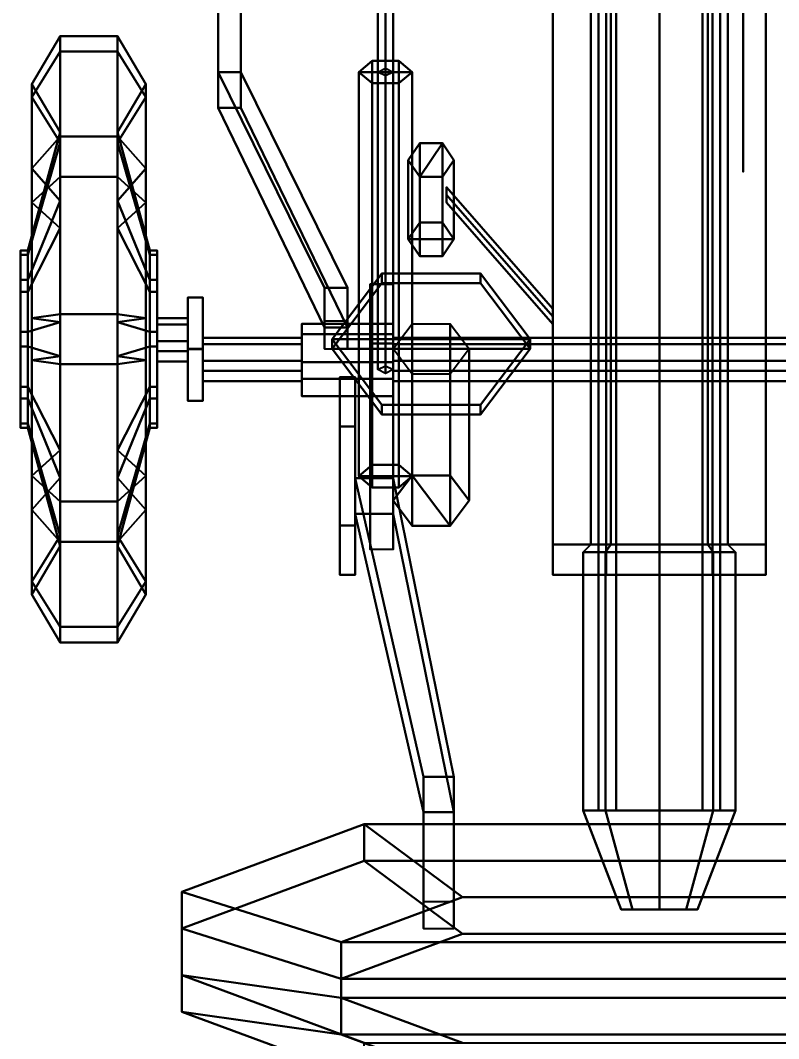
# Model space of a CAD drawing. Header units: millimetres. Extents: x -0.8 to 3, y -8.1 to 4.1.
# Drawn here: x -0.84 to 0.157, y -0.92 to 0.419 of the extents above; entities that cross this region are included whole.
import ezdxf

# ---------------------------------------------------------------- set-up
doc = ezdxf.new("R2010")
doc.units = ezdxf.units.MM
for name, color, linetype in [('barrel', 1, 'Continuous'), ('sleeve', 5, 'Continuous'), ('wheels', 2, 'Continuous')]:
    doc.layers.add(name, color=color, linetype=linetype)

msp = doc.modelspace()

# ---------------------------------------------------------------- linework, layer by layer
for points in [[(-0.36, 0.831, 0.5787), (-0.37, 0.826, 0.57), (-0.37, -0.04, 1.07), (-0.36, -0.035, 1.0787)], [(-0.35, 0.826, 0.57), (-0.36, 0.831, 0.5787), (-0.36, -0.035, 1.0787), (-0.35, -0.04, 1.07)], [(-0.37, 0.826, 0.57), (-0.36, 0.821, 0.5613), (-0.36, -0.045, 1.0613), (-0.37, -0.04, 1.07)], [(-0.36, 0.821, 0.5613), (-0.35, 0.826, 0.57), (-0.35, -0.04, 1.07), (-0.36, -0.045, 1.0613)], [(-0.36, 0.609, 0.5669), (-0.37, 0.6041, 0.5582), (-0.37, 0.3514, 0.7005), (-0.36, 0.3563, 0.7093)], [(-0.37, 0.6041, 0.5582), (-0.36, 0.5992, 0.5495), (-0.36, 0.3465, 0.6918), (-0.37, 0.3514, 0.7005)], [(-0.35, 0.6041, 0.5582), (-0.36, 0.609, 0.5669), (-0.36, 0.3563, 0.7093), (-0.35, 0.3514, 0.7005)], [(-0.36, 0.5992, 0.5495), (-0.35, 0.6041, 0.5582), (-0.35, 0.3514, 0.7005), (-0.36, 0.3465, 0.6918)], [(-0.58, 0.3514, 0.6497), (-0.58, 0.3044, 0.7265), (-0.58, 0.5543, 0.7971), (-0.58, 0.5808, 0.6961)], [(-0.55, 0.5808, 0.6961), (-0.55, 0.3514, 0.6497), (-0.58, 0.3514, 0.6497), (-0.58, 0.5808, 0.6961)], [(-0.55, 0.5543, 0.7971), (-0.55, 0.3044, 0.7265), (-0.55, 0.3514, 0.6497), (-0.55, 0.5808, 0.6961)], [(-0.58, 0.5543, 0.7971), (-0.58, 0.3044, 0.7265), (-0.55, 0.3044, 0.7265), (-0.55, 0.5543, 0.7971)], [(-0.3775, 0.3663, 0.727), (-0.395, 0.3514, 0.7005), (-0.395, -0.18, 1), (-0.3775, -0.1651, 1.0264)], [(-0.325, 0.3514, 0.7005), (-0.395, 0.3514, 0.7005), (-0.3775, 0.3663, 0.727), (-0.3425, 0.3663, 0.727)], [(-0.3425, 0.3663, 0.727), (-0.3775, 0.3663, 0.727), (-0.3775, -0.1651, 1.0264), (-0.3425, -0.1651, 1.0264)], [(-0.325, 0.3514, 0.7005), (-0.3425, 0.3663, 0.727), (-0.3425, -0.1651, 1.0264), (-0.325, -0.18, 1)], [(-0.55, 0.3514, 0.6497), (-0.41, 0.0674, 0.5583), (-0.44, 0.0674, 0.5583), (-0.58, 0.3514, 0.6497)], [(-0.44, 0.0674, 0.5583), (-0.44, 0.0153, 0.6437), (-0.58, 0.3044, 0.7265), (-0.58, 0.3514, 0.6497)], [(-0.55, 0.3044, 0.7265), (-0.41, 0.0153, 0.6437), (-0.41, 0.0674, 0.5583), (-0.55, 0.3514, 0.6497)], [(-0.395, 0.3514, 0.7005), (-0.3775, 0.3366, 0.6741), (-0.3775, -0.1949, 0.9736), (-0.395, -0.18, 1)], [(-0.3425, 0.3366, 0.6741), (-0.3775, 0.3366, 0.6741), (-0.395, 0.3514, 0.7005), (-0.325, 0.3514, 0.7005)], [(-0.3425, 0.3366, 0.6741), (-0.325, 0.3514, 0.7005), (-0.325, -0.18, 1), (-0.3425, -0.1949, 0.9736)], [(-0.3775, 0.3366, 0.6741), (-0.3425, 0.3366, 0.6741), (-0.3425, -0.1949, 0.9736), (-0.3775, -0.1949, 0.9736)], [(-0.58, 0.3044, 0.7265), (-0.44, 0.0153, 0.6437), (-0.41, 0.0153, 0.6437), (-0.55, 0.3044, 0.7265)], [(-0.235, 0.0863, 1.0982), (-0.365, 0.0863, 1.0982), (-0.43, 0.0001, 1.1705), (-0.17, 0.0001, 1.1705)], [(-0.43, 0.0001, 1.1705), (-0.365, 0.0863, 1.0982), (-0.365, 0.0735, 1.0828), (-0.43, -0.0128, 1.1552)], [(-0.365, 0.0863, 1.0982), (-0.235, 0.0863, 1.0982), (-0.235, 0.0735, 1.0828), (-0.365, 0.0735, 1.0828)], [(-0.235, 0.0863, 1.0982), (-0.17, 0.0001, 1.1705), (-0.17, -0.0128, 1.1552), (-0.235, 0.0735, 1.0828)], [(-0.44, 0.0237, 0.4379), (-0.44, -0.0128, 0.4977), (-0.44, 0.0153, 0.6437), (-0.44, 0.0674, 0.5583)], [(-0.41, 0.0674, 0.5583), (-0.41, 0.0237, 0.4379), (-0.44, 0.0237, 0.4379), (-0.44, 0.0674, 0.5583)], [(-0.17, -0.0128, 1.1552), (-0.43, -0.0128, 1.1552), (-0.365, 0.0735, 1.0828), (-0.235, 0.0735, 1.0828)], [(-0.41, 0.0153, 0.6437), (-0.41, -0.0128, 0.4977), (-0.41, 0.0237, 0.4379), (-0.41, 0.0674, 0.5583)], [(-0.38, -0.0057, 0.4668), (-0.38, -0.2767, 0.9106), (-0.38, -0.1828, 0.968), (-0.38, 0.0726, 0.5498)], [(-0.35, 0.0726, 0.5498), (-0.35, -0.0057, 0.4668), (-0.38, -0.0057, 0.4668), (-0.38, 0.0726, 0.5498)], [(-0.38, 0.0726, 0.5498), (-0.38, -0.1828, 0.968), (-0.35, -0.1828, 0.968), (-0.35, 0.0726, 0.5498)], [(-0.35, -0.1828, 0.968), (-0.35, -0.2767, 0.9106), (-0.35, -0.0057, 0.4668), (-0.35, 0.0726, 0.5498)], [(-0.62, -0.0133, 0.345), (-0.62, -0.081, 0.456), (-0.62, -0.0128, 0.4977), (-0.62, 0.055, 0.3867)], [(-0.6, 0.055, 0.3867), (-0.6, -0.0133, 0.345), (-0.62, -0.0133, 0.345), (-0.62, 0.055, 0.3867)], [(-0.62, 0.055, 0.3867), (-0.62, -0.0128, 0.4977), (-0.6, -0.0128, 0.4977), (-0.6, 0.055, 0.3867)], [(-0.6, -0.0128, 0.4977), (-0.6, -0.081, 0.456), (-0.6, -0.0133, 0.345), (-0.6, 0.055, 0.3867)], [(-0.35, 0.0065, 0.4806), (-0.35, 0.0201, 0.4235), (-0.47, 0.0201, 0.4235), (-0.47, 0.0065, 0.4806)], [(-0.35, 0.0201, 0.4235), (-0.35, -0.0301, 0.3928), (-0.47, -0.0301, 0.3928), (-0.47, 0.0201, 0.4235)], [(-0.47, 0.0065, 0.4806), (-0.47, 0.0201, 0.4235), (-0.47, 0.0016, 0.4311), (-0.47, -0.0065, 0.4655)], [(-0.47, 0.0201, 0.4235), (-0.47, -0.0301, 0.3928), (-0.47, -0.0285, 0.4128), (-0.47, 0.0016, 0.4311)], [(-0.44, 0.0153, 0.6437), (-0.44, -0.0128, 0.4977), (-0.41, -0.0128, 0.4977), (-0.41, 0.0153, 0.6437)], [(-0.35, -0.0128, 1.1552), (-0.325, 0.0204, 1.1274), (-0.325, -0.1792, 0.8895), (-0.35, -0.2123, 0.9174)], [(-0.35, -0.0065, 0.4655), (-0.35, 0.0016, 0.4311), (-0.35, 0.0201, 0.4235), (-0.35, 0.0065, 0.4806)], [(-0.35, 0.0016, 0.4311), (-0.35, -0.0285, 0.4128), (-0.35, -0.0301, 0.3928), (-0.35, 0.0201, 0.4235)], [(-0.325, 0.0204, 1.1274), (-0.275, 0.0204, 1.1274), (-0.275, -0.1792, 0.8895), (-0.325, -0.1792, 0.8895)], [(-0.275, 0.0204, 1.1274), (-0.25, -0.0128, 1.1552), (-0.25, -0.2123, 0.9174), (-0.275, -0.1792, 0.8895)], [(-0.47, -0.0065, 0.4655), (-0.47, 0.0016, 0.4311), (-0.6, 0.0016, 0.4311), (-0.6, -0.0065, 0.4655)], [(-0.47, 0.0016, 0.4311), (-0.47, -0.0285, 0.4128), (-0.6, -0.0285, 0.4128), (-0.6, 0.0016, 0.4311)], [(-0.35, -0.0521, 0.4853), (-0.35, 0.0065, 0.4806), (-0.47, 0.0065, 0.4806), (-0.47, -0.0521, 0.4853)], [(-0.47, -0.0521, 0.4853), (-0.47, 0.0065, 0.4806), (-0.47, -0.0065, 0.4655), (-0.47, -0.0417, 0.4683)], [(-0.17, 0.0001, 1.1705), (-0.43, 0.0001, 1.1705), (-0.365, -0.0862, 1.2429), (-0.235, -0.0862, 1.2429)], [(-0.365, -0.0862, 1.2429), (-0.43, 0.0001, 1.1705), (-0.43, -0.0128, 1.1552), (-0.365, -0.099, 1.2276)], [(-0.35, -0.0417, 0.4683), (-0.35, -0.0065, 0.4655), (-0.35, 0.0065, 0.4806), (-0.35, -0.0521, 0.4853)], [(0.35, -0.0065, 0.4655), (0.35, 0.0016, 0.4311), (-0.35, 0.0016, 0.4311), (-0.35, -0.0065, 0.4655)], [(0.35, 0.0016, 0.4311), (0.35, -0.0285, 0.4128), (-0.35, -0.0285, 0.4128), (-0.35, 0.0016, 0.4311)], [(-0.17, 0.0001, 1.1705), (-0.235, -0.0862, 1.2429), (-0.235, -0.099, 1.2276), (-0.17, -0.0128, 1.1552)], [(-0.62, -0.0128, 0.4977), (-0.62, -0.081, 0.456), (-0.6, -0.081, 0.456), (-0.6, -0.0128, 0.4977)], [(-0.6, -0.0133, 0.345), (-0.6, -0.081, 0.456), (-0.62, -0.081, 0.456), (-0.62, -0.0133, 0.345)], [(-0.47, -0.0417, 0.4683), (-0.47, -0.0065, 0.4655), (-0.6, -0.0065, 0.4655), (-0.6, -0.0417, 0.4683)], [(-0.235, -0.099, 1.2276), (-0.365, -0.099, 1.2276), (-0.43, -0.0128, 1.1552), (-0.17, -0.0128, 1.1552)], [(-0.35, -0.0057, 0.4668), (-0.35, -0.2767, 0.9106), (-0.38, -0.2767, 0.9106), (-0.38, -0.0057, 0.4668)], [(0.35, -0.0417, 0.4683), (0.35, -0.0065, 0.4655), (-0.35, -0.0065, 0.4655), (-0.35, -0.0417, 0.4683)], [(-0.325, -0.0459, 1.183), (-0.35, -0.0128, 1.1552), (-0.35, -0.2123, 0.9174), (-0.325, -0.2455, 0.9452)], [(-0.25, -0.0128, 1.1552), (-0.275, -0.0459, 1.183), (-0.275, -0.2455, 0.9452), (-0.25, -0.2123, 0.9174)], [(-0.47, -0.0285, 0.4128), (-0.47, -0.0552, 0.4357), (-0.6, -0.0552, 0.4357), (-0.6, -0.0285, 0.4128)], [(-0.47, -0.0301, 0.3928), (-0.47, -0.0747, 0.4311), (-0.47, -0.0552, 0.4357), (-0.47, -0.0285, 0.4128)], [(-0.35, -0.0301, 0.3928), (-0.35, -0.0747, 0.4311), (-0.47, -0.0747, 0.4311), (-0.47, -0.0301, 0.3928)], [(0.35, -0.0285, 0.4128), (0.35, -0.0552, 0.4357), (-0.35, -0.0552, 0.4357), (-0.35, -0.0285, 0.4128)], [(-0.35, -0.0285, 0.4128), (-0.35, -0.0552, 0.4357), (-0.35, -0.0747, 0.4311), (-0.35, -0.0301, 0.3928)], [(-0.47, -0.0552, 0.4357), (-0.47, -0.0417, 0.4683), (-0.6, -0.0417, 0.4683), (-0.6, -0.0552, 0.4357)], [(-0.47, -0.0747, 0.4311), (-0.47, -0.0521, 0.4853), (-0.47, -0.0417, 0.4683), (-0.47, -0.0552, 0.4357)], [(-0.35, -0.0747, 0.4311), (-0.35, -0.0521, 0.4853), (-0.47, -0.0521, 0.4853), (-0.47, -0.0747, 0.4311)], [(-0.4, -0.115, 1.1126), (-0.4, -0.05, 1), (-0.42, -0.05, 1), (-0.42, -0.115, 1.1126)], [(-0.4, -0.05, 1), (-0.4, -0.115, 0.8874), (-0.42, -0.115, 0.8874), (-0.42, -0.05, 1)], [(-0.42, -0.245, 1.1126), (-0.42, -0.115, 1.1126), (-0.42, -0.05, 1), (-0.42, -0.31, 1)], [(-0.42, -0.31, 1), (-0.42, -0.05, 1), (-0.42, -0.115, 0.8874), (-0.42, -0.245, 0.8874)], [(-0.4, -0.31, 1), (-0.4, -0.05, 1), (-0.4, -0.115, 1.1126), (-0.4, -0.245, 1.1126)], [(-0.4, -0.245, 0.8874), (-0.4, -0.115, 0.8874), (-0.4, -0.05, 1), (-0.4, -0.31, 1)], [(0.35, -0.0552, 0.4357), (0.35, -0.0417, 0.4683), (-0.35, -0.0417, 0.4683), (-0.35, -0.0552, 0.4357)], [(-0.35, -0.0552, 0.4357), (-0.35, -0.0417, 0.4683), (-0.35, -0.0521, 0.4853), (-0.35, -0.0747, 0.4311)], [(-0.275, -0.0459, 1.183), (-0.325, -0.0459, 1.183), (-0.325, -0.2455, 0.9452), (-0.275, -0.2455, 0.9452)], [(-0.235, -0.0862, 1.2429), (-0.365, -0.0862, 1.2429), (-0.365, -0.099, 1.2276), (-0.235, -0.099, 1.2276)], [(-0.4, -0.245, 1.1126), (-0.4, -0.115, 1.1126), (-0.42, -0.115, 1.1126), (-0.42, -0.245, 1.1126)], [(-0.4, -0.115, 0.8874), (-0.4, -0.245, 0.8874), (-0.42, -0.245, 0.8874), (-0.42, -0.115, 0.8874)], [(-0.3425, -0.1651, 1.0264), (-0.3775, -0.1651, 1.0264), (-0.395, -0.18, 1), (-0.325, -0.18, 1)], [(-0.35, -0.1828, 0.968), (-0.27, -0.5754, 0.7282), (-0.31, -0.5754, 0.7282), (-0.4, -0.1828, 0.968)], [(-0.31, -0.5754, 0.7282), (-0.31, -0.6223, 0.805), (-0.4, -0.2297, 1.0448), (-0.4, -0.1828, 0.968)], [(-0.4, -0.1828, 0.968), (-0.4, -0.2297, 1.0448), (-0.35, -0.2297, 1.0448), (-0.35, -0.1828, 0.968)], [(-0.325, -0.18, 1), (-0.395, -0.18, 1), (-0.3775, -0.1949, 0.9736), (-0.3425, -0.1949, 0.9736)], [(-0.325, -0.2455, 0.9452), (-0.35, -0.2123, 0.9174), (-0.325, -0.1792, 0.8895), (-0.275, -0.2455, 0.9452)], [(-0.35, -0.2297, 1.0448), (-0.27, -0.6223, 0.805), (-0.27, -0.5754, 0.7282), (-0.35, -0.1828, 0.968)], [(-0.275, -0.2455, 0.9452), (-0.325, -0.1792, 0.8895), (-0.275, -0.1792, 0.8895), (-0.25, -0.2123, 0.9174)], [(-0.4, -0.2297, 1.0448), (-0.31, -0.6223, 0.805), (-0.27, -0.6223, 0.805), (-0.35, -0.2297, 1.0448)], [(-0.4, -0.31, 1), (-0.4, -0.245, 1.1126), (-0.42, -0.245, 1.1126), (-0.42, -0.31, 1)], [(-0.4, -0.245, 0.8874), (-0.4, -0.31, 1), (-0.42, -0.31, 1), (-0.42, -0.245, 0.8874)], [(-0.31, -0.6223, 0.805), (-0.31, -0.5754, 0.7282), (-0.31, -0.7399, 0.7098), (-0.31, -0.7749, 0.8056)], [(-0.31, -0.7399, 0.7098), (-0.31, -0.5754, 0.7282), (-0.27, -0.5754, 0.7282), (-0.27, -0.7399, 0.7098)], [(-0.27, -0.7399, 0.7098), (-0.27, -0.5754, 0.7282), (-0.27, -0.6223, 0.805), (-0.27, -0.7749, 0.8056)], [(-0.27, -0.7749, 0.8056), (-0.27, -0.6223, 0.805), (-0.31, -0.6223, 0.805), (-0.31, -0.7749, 0.8056)], [(-0.6277, -0.7268, 0.8468), (-0.3879, -0.638, 0.529), (-0.3879, -0.6862, 0.5156), (-0.6277, -0.775, 0.8334)], [(-0.4185, -0.7933, 0.8989), (-0.2586, -0.7341, 0.687), (-0.3879, -0.638, 0.529), (-0.6277, -0.7268, 0.8468)], [(-0.2586, -0.7341, 0.687), (0.2586, -0.7341, 0.687), (0.3879, -0.638, 0.529), (-0.3879, -0.638, 0.529)], [(-0.3879, -0.638, 0.529), (0.3879, -0.638, 0.529), (0.3879, -0.6862, 0.5156), (-0.3879, -0.6862, 0.5156)], [(-0.6277, -0.775, 0.8334), (-0.3879, -0.6862, 0.5156), (-0.2586, -0.7822, 0.6735), (-0.4185, -0.8414, 0.8854)], [(-0.3879, -0.6862, 0.5156), (0.3879, -0.6862, 0.5156), (0.2586, -0.7822, 0.6735), (-0.2586, -0.7822, 0.6735)], [(-0.6277, -0.8366, 1.2397), (-0.6277, -0.7268, 0.8468), (-0.6277, -0.775, 0.8334), (-0.6277, -0.8847, 1.2262)], [(-0.4185, -0.8664, 1.1608), (-0.4185, -0.7933, 0.8989), (-0.6277, -0.7268, 0.8468), (-0.6277, -0.8366, 1.2397)], [(-0.4185, -0.7933, 0.8989), (0.4185, -0.7933, 0.8989), (0.2586, -0.7341, 0.687), (-0.2586, -0.7341, 0.687)], [(-0.6277, -0.8847, 1.2262), (-0.6277, -0.775, 0.8334), (-0.4185, -0.8414, 0.8854), (-0.4185, -0.9146, 1.1473)], [(-0.2586, -0.7822, 0.6735), (0.2586, -0.7822, 0.6735), (0.4185, -0.8414, 0.8854), (-0.4185, -0.8414, 0.8854)], [(-0.4185, -0.8664, 1.1608), (0.4185, -0.8664, 1.1608), (0.4185, -0.7933, 0.8989), (-0.4185, -0.7933, 0.8989)], [(-0.3879, -0.9254, 1.5575), (-0.6277, -0.8366, 1.2397), (-0.6277, -0.8847, 1.2262), (-0.3879, -0.9735, 1.5441)], [(-0.2586, -0.9256, 1.3727), (-0.4185, -0.8664, 1.1608), (-0.6277, -0.8366, 1.2397), (-0.3879, -0.9254, 1.5575)], [(-0.4185, -0.8414, 0.8854), (0.4185, -0.8414, 0.8854), (0.4185, -0.9146, 1.1473), (-0.4185, -0.9146, 1.1473)], [(-0.2586, -0.9256, 1.3727), (0.2586, -0.9256, 1.3727), (0.4185, -0.8664, 1.1608), (-0.4185, -0.8664, 1.1608)], [(-0.3879, -0.9735, 1.5441), (-0.6277, -0.8847, 1.2262), (-0.4185, -0.9146, 1.1473), (-0.2586, -0.9738, 1.3592)], [(-0.4185, -0.9146, 1.1473), (0.4185, -0.9146, 1.1473), (0.2586, -0.9738, 1.3592), (-0.2586, -0.9738, 1.3592)]]:
    msp.add_3dface(points)
at = {"layer": 'barrel'}
for points in [[(-0.08, 2.42, 0.96), (-0.0566, 2.42, 1.0166), (-0.0566, -0.27, 1.0166), (-0.08, -0.27, 0.96)], [(-0.0566, 2.42, 0.9034), (-0.08, 2.42, 0.96), (-0.08, -0.27, 0.96), (-0.0566, -0.27, 0.9034)], [(-0.0566, 2.42, 1.0166), (0, 2.42, 1.04), (0, -0.27, 1.04), (-0.0566, -0.27, 1.0166)], [(0, 2.42, 0.88), (-0.0566, 2.42, 0.9034), (-0.0566, -0.27, 0.9034), (0, -0.27, 0.88)], [(0, 2.42, 1.04), (0.0566, 2.42, 1.0166), (0.0566, -0.27, 1.0166), (0, -0.27, 1.04)], [(0.0566, 2.42, 0.9034), (0, 2.42, 0.88), (0, -0.27, 0.88), (0.0566, -0.27, 0.9034)], [(0.0566, 2.42, 1.0166), (0.08, 2.42, 0.96), (0.08, -0.27, 0.96), (0.0566, -0.27, 1.0166)], [(0.08, 2.42, 0.96), (0.0566, 2.42, 0.9034), (0.0566, -0.27, 0.9034), (0.08, -0.27, 0.96)], [(-0.0636, 2.37, 1.0236), (-0.09, 2.37, 0.96), (-0.09, -0.27, 0.96), (-0.0636, -0.27, 1.0236)], [(-0.09, 2.37, 0.96), (-0.0636, 2.37, 0.8964), (-0.0636, -0.27, 0.8964), (-0.09, -0.27, 0.96)], [(0, 2.37, 1.05), (-0.0636, 2.37, 1.0236), (-0.0636, -0.27, 1.0236), (0, -0.27, 1.05)], [(-0.0636, 2.37, 0.8964), (0, 2.37, 0.87), (0, -0.27, 0.87), (-0.0636, -0.27, 0.8964)], [(0.0636, 2.37, 1.0236), (0, 2.37, 1.05), (0, -0.27, 1.05), (0.0636, -0.27, 1.0236)], [(0, 2.37, 0.87), (0.0636, 2.37, 0.8964), (0.0636, -0.27, 0.8964), (0, -0.27, 0.87)], [(0.09, 2.37, 0.96), (0.0636, 2.37, 1.0236), (0.0636, -0.27, 1.0236), (0.09, -0.27, 0.96)], [(0.0636, 2.37, 0.8964), (0.09, 2.37, 0.96), (0.09, -0.27, 0.96), (0.0636, -0.27, 0.8964)], [(-0.0636, -0.27, 1.0236), (-0.09, -0.27, 0.96), (-0.08, -0.27, 0.96), (-0.0566, -0.27, 1.0166)], [(-0.09, -0.27, 0.96), (-0.0636, -0.27, 0.8964), (-0.0566, -0.27, 0.9034), (-0.08, -0.27, 0.96)], [(0, -0.27, 1.05), (-0.0636, -0.27, 1.0236), (-0.0566, -0.27, 1.0166), (0, -0.27, 1.04)], [(-0.0636, -0.27, 0.8964), (0, -0.27, 0.87), (0, -0.27, 0.88), (-0.0566, -0.27, 0.9034)], [(0.0636, -0.27, 1.0236), (0, -0.27, 1.05), (0, -0.27, 1.04), (0.0566, -0.27, 1.0166)], [(0, -0.27, 0.87), (0.0636, -0.27, 0.8964), (0.0566, -0.27, 0.9034), (0, -0.27, 0.88)], [(0.0636, -0.27, 0.8964), (0.09, -0.27, 0.96), (0.08, -0.27, 0.96), (0.0566, -0.27, 0.9034)], [(0.09, -0.27, 0.96), (0.0636, -0.27, 1.0236), (0.0566, -0.27, 1.0166), (0.08, -0.27, 0.96)]]:
    msp.add_3dface(points, dxfattribs=at)
at = {"layer": 'sleeve'}
for points in [[(-0.14, 1.19, 0.83), (-0.14, -0.31, 0.83), (-0.14, -0.31, 0.9), (-0.14, 1.19, 0.9)], [(-0.14, 1.19, 0.9), (-0.14, -0.27, 0.9), (-0.14, -0.27, 0.96), (-0.14, 1.12, 0.96)], [(-0.07, 1.19, 0.83), (-0.07, -0.31, 0.83), (-0.14, -0.31, 0.83), (-0.14, 1.19, 0.83)], [(-0.09, -0.27, 0.96), (-0.07, -0.27, 0.9), (-0.07, 1.19, 0.9), (-0.09, 1.12, 0.96)], [(-0.07, -0.27, 0.9), (-0.07, -0.27, 0.83), (-0.07, 1.19, 0.83), (-0.07, 1.19, 0.9)], [(0.14, 1.19, 0.83), (0.14, -0.31, 0.83), (0.07, -0.31, 0.83), (0.07, 1.19, 0.83)], [(0.07, 1.19, 0.9), (0.07, -0.27, 0.9), (0.09, -0.27, 0.96), (0.09, 1.12, 0.96)], [(0.07, 1.19, 0.83), (0.07, -0.27, 0.83), (0.07, -0.27, 0.9), (0.07, 1.19, 0.9)], [(0.14, -0.31, 0.9), (0.14, -0.31, 0.83), (0.14, 1.19, 0.83), (0.14, 1.19, 0.9)], [(0.14, -0.27, 0.96), (0.14, -0.27, 0.9), (0.14, 1.19, 0.9), (0.14, 1.12, 0.96)], [(-0.14, 1.12, 0.96), (-0.14, -0.27, 0.96), (-0.09, -0.27, 0.96), (-0.09, 1.12, 0.96)], [(0.09, 1.12, 0.96), (0.09, -0.27, 0.96), (0.14, -0.27, 0.96), (0.14, 1.12, 0.96)], [(0.11, 0.28, 0.96), (0.11, 0.22, 0.96), (0.11, 0.44, 1.13), (0.11, 0.53, 1.11)], [(0.11, 0.53, 1.11), (0.11, 0.44, 1.13), (0.11, 0.22, 0.96), (0.11, 0.28, 0.96)], [(-0.315, 0.2578, 0.9992), (-0.33, 0.2356, 0.9856), (-0.33, 0.1314, 1.1563), (-0.315, 0.1535, 1.1699)], [(-0.285, 0.2578, 0.9992), (-0.315, 0.2134, 0.9721), (-0.33, 0.2356, 0.9856), (-0.315, 0.2578, 0.9992)], [(-0.285, 0.2578, 0.9992), (-0.315, 0.2578, 0.9992), (-0.315, 0.1535, 1.1699), (-0.285, 0.1535, 1.1699)], [(-0.27, 0.2356, 0.9856), (-0.285, 0.2134, 0.9721), (-0.315, 0.2134, 0.9721), (-0.285, 0.2578, 0.9992)], [(-0.27, 0.2356, 0.9856), (-0.285, 0.2578, 0.9992), (-0.285, 0.1535, 1.1699), (-0.27, 0.1314, 1.1563)], [(-0.33, 0.2356, 0.9856), (-0.315, 0.2134, 0.9721), (-0.315, 0.1092, 1.1428), (-0.33, 0.1314, 1.1563)], [(-0.285, 0.2134, 0.9721), (-0.27, 0.2356, 0.9856), (-0.27, 0.1314, 1.1563), (-0.285, 0.1092, 1.1428)], [(-0.315, 0.2134, 0.9721), (-0.285, 0.2134, 0.9721), (-0.285, 0.1092, 1.1428), (-0.315, 0.1092, 1.1428)], [(-0.14, 0.03, 0.9), (-0.14, 0.04, 0.89), (-0.28, 0.2, 1.03), (-0.28, 0.19, 1.04)], [(-0.14, 0.04, 0.89), (-0.14, 0.03, 0.88), (-0.28, 0.19, 1.02), (-0.28, 0.2, 1.03)], [(-0.14, 0.02, 0.89), (-0.14, 0.03, 0.9), (-0.28, 0.19, 1.04), (-0.28, 0.18, 1.03)], [(-0.14, 0.03, 0.88), (-0.14, 0.02, 0.89), (-0.28, 0.18, 1.03), (-0.28, 0.19, 1.02)], [(-0.33, 0.1314, 1.1563), (-0.27, 0.1314, 1.1563), (-0.285, 0.1535, 1.1699), (-0.315, 0.1535, 1.1699)], [(-0.315, 0.1092, 1.1428), (-0.285, 0.1092, 1.1428), (-0.27, 0.1314, 1.1563), (-0.33, 0.1314, 1.1563)], [(-0.14, -0.27, 0.96), (-0.14, -0.27, 0.9), (-0.07, -0.27, 0.9), (-0.09, -0.27, 0.96)], [(-0.14, -0.27, 0.9), (-0.14, -0.31, 0.9), (0.14, -0.31, 0.9), (0.14, -0.27, 0.9)], [(-0.0707, -0.28, 0.8893), (-0.1, -0.28, 0.96), (-0.09, -0.27, 0.96), (-0.0636, -0.27, 0.8964)], [(-0.1, -0.28, 0.96), (-0.0707, -0.28, 1.0307), (-0.0636, -0.27, 1.0236), (-0.09, -0.27, 0.96)], [(-0.0707, -0.28, 1.0307), (-0.1, -0.28, 0.96), (-0.1, -0.62, 0.96), (-0.0707, -0.62, 1.0307)], [(-0.1, -0.28, 0.96), (-0.0707, -0.28, 0.8893), (-0.0707, -0.62, 0.8893), (-0.1, -0.62, 0.96)], [(-0.0636, -0.27, 0.8964), (-0.09, -0.27, 0.96), (-0.08, -0.27, 0.96), (-0.0566, -0.27, 0.9034)], [(-0.09, -0.27, 0.96), (-0.0636, -0.27, 1.0236), (-0.0566, -0.27, 1.0166), (-0.08, -0.27, 0.96)], [(-0.08, -0.27, 0.96), (-0.0566, -0.27, 1.0166), (-0.0566, -0.62, 1.0166), (-0.08, -0.62, 0.96)], [(-0.0566, -0.27, 0.9034), (-0.08, -0.27, 0.96), (-0.08, -0.62, 0.96), (-0.0566, -0.62, 0.9034)], [(0, -0.28, 0.86), (-0.0707, -0.28, 0.8893), (-0.0636, -0.27, 0.8964), (0, -0.27, 0.87)], [(-0.0707, -0.28, 1.0307), (0, -0.28, 1.06), (0, -0.27, 1.05), (-0.0636, -0.27, 1.0236)], [(0, -0.28, 1.06), (-0.0707, -0.28, 1.0307), (-0.0707, -0.62, 1.0307), (0, -0.62, 1.06)], [(-0.0707, -0.28, 0.8893), (0, -0.28, 0.86), (0, -0.62, 0.86), (-0.0707, -0.62, 0.8893)], [(0.07, -0.27, 0.9), (0.07, -0.27, 0.83), (-0.07, -0.27, 0.83), (-0.07, -0.27, 0.9)], [(0.07, -0.27, 0.83), (0.07, -0.31, 0.83), (-0.07, -0.31, 0.83), (-0.07, -0.27, 0.83)], [(-0.0636, -0.27, 1.0236), (0, -0.27, 1.05), (0, -0.27, 1.04), (-0.0566, -0.27, 1.0166)], [(0, -0.27, 0.87), (-0.0636, -0.27, 0.8964), (-0.0566, -0.27, 0.9034), (0, -0.27, 0.88)], [(-0.0566, -0.27, 1.0166), (0, -0.27, 1.04), (0, -0.62, 1.04), (-0.0566, -0.62, 1.0166)], [(0, -0.27, 0.88), (-0.0566, -0.27, 0.9034), (-0.0566, -0.62, 0.9034), (0, -0.62, 0.88)], [(0.0707, -0.28, 0.8893), (0, -0.28, 0.86), (0, -0.27, 0.87), (0.0636, -0.27, 0.8964)], [(0, -0.28, 1.06), (0.0707, -0.28, 1.0307), (0.0636, -0.27, 1.0236), (0, -0.27, 1.05)], [(0, -0.27, 1.04), (0.0566, -0.27, 1.0166), (0.0566, -0.62, 1.0166), (0, -0.62, 1.04)], [(0.0566, -0.27, 0.9034), (0, -0.27, 0.88), (0, -0.62, 0.88), (0.0566, -0.62, 0.9034)], [(0, -0.27, 1.05), (0.0636, -0.27, 1.0236), (0.0566, -0.27, 1.0166), (0, -0.27, 1.04)], [(0.0636, -0.27, 0.8964), (0, -0.27, 0.87), (0, -0.27, 0.88), (0.0566, -0.27, 0.9034)], [(0.0707, -0.28, 1.0307), (0, -0.28, 1.06), (0, -0.62, 1.06), (0.0707, -0.62, 1.0307)], [(0, -0.28, 0.86), (0.0707, -0.28, 0.8893), (0.0707, -0.62, 0.8893), (0, -0.62, 0.86)], [(0.0566, -0.27, 1.0166), (0.08, -0.27, 0.96), (0.08, -0.62, 0.96), (0.0566, -0.62, 1.0166)], [(0.08, -0.27, 0.96), (0.0566, -0.27, 0.9034), (0.0566, -0.62, 0.9034), (0.08, -0.62, 0.96)], [(0.0636, -0.27, 1.0236), (0.09, -0.27, 0.96), (0.08, -0.27, 0.96), (0.0566, -0.27, 1.0166)], [(0.09, -0.27, 0.96), (0.0636, -0.27, 0.8964), (0.0566, -0.27, 0.9034), (0.08, -0.27, 0.96)], [(0.1, -0.28, 0.96), (0.0707, -0.28, 0.8893), (0.0636, -0.27, 0.8964), (0.09, -0.27, 0.96)], [(0.0707, -0.28, 1.0307), (0.1, -0.28, 0.96), (0.09, -0.27, 0.96), (0.0636, -0.27, 1.0236)], [(0.09, -0.27, 0.96), (0.07, -0.27, 0.9), (0.14, -0.27, 0.9), (0.14, -0.27, 0.96)], [(0.1, -0.28, 0.96), (0.0707, -0.28, 1.0307), (0.0707, -0.62, 1.0307), (0.1, -0.62, 0.96)], [(0.0707, -0.28, 0.8893), (0.1, -0.28, 0.96), (0.1, -0.62, 0.96), (0.0707, -0.62, 0.8893)], [(-0.14, -0.31, 0.9), (-0.14, -0.31, 0.83), (0.14, -0.31, 0.83), (0.14, -0.31, 0.9)], [(-0.0707, -0.62, 1.0307), (-0.1, -0.62, 0.96), (-0.05, -0.75, 0.96), (-0.0354, -0.75, 0.9954)], [(-0.1, -0.62, 0.96), (-0.0707, -0.62, 0.8893), (-0.0354, -0.75, 0.9246), (-0.05, -0.75, 0.96)], [(0.08, -0.62, 0.96), (-0.0566, -0.62, 0.9034), (-0.08, -0.62, 0.96), (0.0566, -0.62, 1.0166)], [(0.0566, -0.62, 1.0166), (-0.08, -0.62, 0.96), (-0.0566, -0.62, 1.0166), (0, -0.62, 1.04)], [(0, -0.62, 1.06), (-0.0707, -0.62, 1.0307), (-0.0354, -0.75, 0.9954), (0, -0.75, 1.01)], [(-0.0707, -0.62, 0.8893), (0, -0.62, 0.86), (0, -0.75, 0.91), (-0.0354, -0.75, 0.9246)], [(0.0566, -0.62, 0.9034), (0, -0.62, 0.88), (-0.0566, -0.62, 0.9034), (0.08, -0.62, 0.96)], [(0.0707, -0.62, 1.0307), (0, -0.62, 1.06), (0, -0.75, 1.01), (0.0354, -0.75, 0.9954)], [(0, -0.62, 0.86), (0.0707, -0.62, 0.8893), (0.0354, -0.75, 0.9246), (0, -0.75, 0.91)], [(0.1, -0.62, 0.96), (0.0707, -0.62, 1.0307), (0.0354, -0.75, 0.9954), (0.05, -0.75, 0.96)], [(0.0707, -0.62, 0.8893), (0.1, -0.62, 0.96), (0.05, -0.75, 0.96), (0.0354, -0.75, 0.9246)], [(0, -0.75, 1.01), (-0.0354, -0.75, 0.9954), (-0.05, -0.75, 0.96), (0.0354, -0.75, 0.9954)], [(0.0354, -0.75, 0.9954), (-0.05, -0.75, 0.96), (-0.0354, -0.75, 0.9246), (0.05, -0.75, 0.96)], [(0.05, -0.75, 0.96), (-0.0354, -0.75, 0.9246), (0, -0.75, 0.91), (0.0354, -0.75, 0.9246)]]:
    msp.add_3dface(points, dxfattribs=at)
at = {"layer": 'wheels'}
for points in [[(-0.7875, 0.3785, 0.2425), (-0.825, 0.3185, 0.2675), (-0.825, 0.3356, 0.48), (-0.7875, 0.3988, 0.4951)], [(-0.7875, 0.3988, 0.4951), (-0.825, 0.3356, 0.48), (-0.825, 0.2245, 0.662), (-0.7875, 0.2667, 0.7113)], [(-0.7125, 0.3785, 0.2425), (-0.7875, 0.3785, 0.2425), (-0.7875, 0.3988, 0.4951), (-0.7125, 0.3988, 0.4951)], [(-0.7125, 0.3988, 0.4951), (-0.7875, 0.3988, 0.4951), (-0.7875, 0.2667, 0.7113), (-0.7125, 0.2667, 0.7113)], [(-0.675, 0.3185, 0.2675), (-0.7125, 0.3785, 0.2425), (-0.7125, 0.3988, 0.4951), (-0.675, 0.3356, 0.48)], [(-0.675, 0.3356, 0.48), (-0.7125, 0.3988, 0.4951), (-0.7125, 0.2667, 0.7113), (-0.675, 0.2245, 0.662)], [(-0.7875, 0.2136, 0.0501), (-0.825, 0.1798, 0.1056), (-0.825, 0.3185, 0.2675), (-0.7875, 0.3785, 0.2425)], [(-0.7125, 0.2136, 0.0501), (-0.7875, 0.2136, 0.0501), (-0.7875, 0.3785, 0.2425), (-0.7125, 0.3785, 0.2425)], [(-0.675, 0.1798, 0.1056), (-0.7125, 0.2136, 0.0501), (-0.7125, 0.3785, 0.2425), (-0.675, 0.3185, 0.2675)], [(-0.825, 0.3185, 0.2675), (-0.7875, 0.2586, 0.2924), (-0.7875, 0.2724, 0.4649), (-0.825, 0.3356, 0.48)], [(-0.825, 0.3356, 0.48), (-0.7875, 0.2724, 0.4649), (-0.7875, 0.1822, 0.6127), (-0.825, 0.2245, 0.662)], [(-0.7125, 0.2586, 0.2924), (-0.675, 0.3185, 0.2675), (-0.675, 0.3356, 0.48), (-0.7125, 0.2724, 0.4649)], [(-0.7125, 0.2724, 0.4649), (-0.675, 0.3356, 0.48), (-0.675, 0.2245, 0.662), (-0.7125, 0.1822, 0.6127)], [(-0.825, 0.1798, 0.1056), (-0.7875, 0.1459, 0.161), (-0.7875, 0.2586, 0.2924), (-0.825, 0.3185, 0.2675)], [(-0.7125, 0.1459, 0.161), (-0.675, 0.1798, 0.1056), (-0.675, 0.3185, 0.2675), (-0.7125, 0.2586, 0.2924)], [(-0.83, 0.0781, 0.4911), (-0.7875, 0.1822, 0.6127), (-0.7875, 0.2724, 0.4649), (-0.83, 0.1167, 0.4278)], [(-0.83, 0.1167, 0.4278), (-0.7875, 0.2724, 0.4649), (-0.7875, 0.2586, 0.2924), (-0.83, 0.1108, 0.3539)], [(-0.67, 0.1108, 0.3539), (-0.7125, 0.2586, 0.2924), (-0.7125, 0.2724, 0.4649), (-0.67, 0.1167, 0.4278)], [(-0.67, 0.1167, 0.4278), (-0.7125, 0.2724, 0.4649), (-0.7125, 0.1822, 0.6127), (-0.67, 0.0781, 0.4911)], [(-0.83, 0.1108, 0.3539), (-0.7875, 0.2586, 0.2924), (-0.7875, 0.1459, 0.161), (-0.83, 0.0625, 0.2976)], [(-0.7875, 0.2667, 0.7113), (-0.825, 0.2245, 0.662), (-0.825, 0.0276, 0.7439), (-0.7875, 0.0328, 0.8086)], [(-0.7125, 0.2667, 0.7113), (-0.7875, 0.2667, 0.7113), (-0.7875, 0.0328, 0.8086), (-0.7125, 0.0328, 0.8086)], [(-0.675, 0.2245, 0.662), (-0.7125, 0.2667, 0.7113), (-0.7125, 0.0328, 0.8086), (-0.675, 0.0276, 0.7439)], [(-0.67, 0.0625, 0.2976), (-0.7125, 0.1459, 0.161), (-0.7125, 0.2586, 0.2924), (-0.67, 0.1108, 0.3539)], [(-0.825, 0.2245, 0.662), (-0.7875, 0.1822, 0.6127), (-0.7875, 0.0224, 0.6791), (-0.825, 0.0276, 0.7439)], [(-0.7125, 0.1822, 0.6127), (-0.675, 0.2245, 0.662), (-0.675, 0.0276, 0.7439), (-0.7125, 0.0224, 0.6791)], [(-0.7875, -0.0328, -0.0086), (-0.825, -0.0276, 0.0561), (-0.825, 0.1798, 0.1056), (-0.7875, 0.2136, 0.0501)], [(-0.7125, -0.0328, -0.0086), (-0.7875, -0.0328, -0.0086), (-0.7875, 0.2136, 0.0501), (-0.7125, 0.2136, 0.0501)], [(-0.675, -0.0276, 0.0561), (-0.7125, -0.0328, -0.0086), (-0.7125, 0.2136, 0.0501), (-0.675, 0.1798, 0.1056)], [(-0.83, 0.0096, 0.5196), (-0.7875, 0.0224, 0.6791), (-0.7875, 0.1822, 0.6127), (-0.83, 0.0781, 0.4911)], [(-0.825, -0.0276, 0.0561), (-0.7875, -0.0224, 0.1209), (-0.7875, 0.1459, 0.161), (-0.825, 0.1798, 0.1056)], [(-0.67, 0.0781, 0.4911), (-0.7125, 0.1822, 0.6127), (-0.7125, 0.0224, 0.6791), (-0.67, 0.0096, 0.5196)], [(-0.7125, -0.0224, 0.1209), (-0.675, -0.0276, 0.0561), (-0.675, 0.1798, 0.1056), (-0.7125, 0.1459, 0.161)], [(-0.83, 0.0625, 0.2976), (-0.7875, 0.1459, 0.161), (-0.7875, -0.0224, 0.1209), (-0.83, -0.0096, 0.2804)], [(-0.67, -0.0096, 0.2804), (-0.7125, -0.0224, 0.1209), (-0.7125, 0.1459, 0.161), (-0.67, 0.0625, 0.2976)], [(-0.83, 0.1167, 0.4278), (-0.83, 0.1108, 0.3539), (-0.84, 0.1108, 0.3539), (-0.84, 0.1167, 0.4278)], [(-0.83, 0.0781, 0.4911), (-0.83, 0.1167, 0.4278), (-0.84, 0.1167, 0.4278), (-0.84, 0.0781, 0.4911)], [(-0.84, 0.0781, 0.4911), (-0.84, 0.1167, 0.4278), (-0.84, 0.1108, 0.3539), (-0.84, 0.0096, 0.5196)], [(-0.83, 0.1108, 0.3539), (-0.83, 0.0625, 0.2976), (-0.84, 0.0625, 0.2976), (-0.84, 0.1108, 0.3539)], [(-0.84, 0.0096, 0.5196), (-0.84, 0.1108, 0.3539), (-0.84, 0.0625, 0.2976), (-0.84, -0.0625, 0.5024)], [(-0.66, 0.1167, 0.4278), (-0.66, 0.1108, 0.3539), (-0.67, 0.1108, 0.3539), (-0.67, 0.1167, 0.4278)], [(-0.66, 0.0781, 0.4911), (-0.66, 0.1167, 0.4278), (-0.67, 0.1167, 0.4278), (-0.67, 0.0781, 0.4911)], [(-0.66, 0.1108, 0.3539), (-0.66, 0.0625, 0.2976), (-0.67, 0.0625, 0.2976), (-0.67, 0.1108, 0.3539)], [(-0.66, 0.1108, 0.3539), (-0.66, 0.1167, 0.4278), (-0.66, 0.0277, 0.3885)], [(-0.66, 0.1167, 0.4278), (-0.66, 0.0781, 0.4911), (-0.66, 0.0195, 0.4228), (-0.66, 0.0277, 0.3885)], [(-0.66, 0.0625, 0.2976), (-0.66, 0.1108, 0.3539), (-0.66, 0.0277, 0.3885), (-0.66, -0.0024, 0.3701)], [(-0.83, 0.0096, 0.5196), (-0.83, 0.0781, 0.4911), (-0.84, 0.0781, 0.4911), (-0.84, 0.0096, 0.5196)], [(-0.66, 0.0096, 0.5196), (-0.66, 0.0781, 0.4911), (-0.67, 0.0781, 0.4911), (-0.67, 0.0096, 0.5196)], [(-0.66, 0.0781, 0.4911), (-0.66, 0.0096, 0.5196), (-0.66, 0.0195, 0.4228)], [(-0.83, 0.0625, 0.2976), (-0.83, -0.0096, 0.2804), (-0.84, -0.0096, 0.2804), (-0.84, 0.0625, 0.2976)], [(-0.84, -0.0625, 0.5024), (-0.84, 0.0625, 0.2976), (-0.84, -0.0096, 0.2804), (-0.84, -0.1108, 0.4461)], [(-0.66, 0.0625, 0.2976), (-0.66, -0.0096, 0.2804), (-0.67, -0.0096, 0.2804), (-0.67, 0.0625, 0.2976)], [(-0.66, -0.0096, 0.2804), (-0.66, 0.0625, 0.2976), (-0.66, -0.0024, 0.3701)], [(-0.7875, 0.0328, 0.8086), (-0.825, 0.0276, 0.7439), (-0.825, -0.1798, 0.6944), (-0.7875, -0.2136, 0.7499)], [(-0.825, 0.0276, 0.7439), (-0.7875, 0.0224, 0.6791), (-0.7875, -0.1459, 0.639), (-0.825, -0.1798, 0.6944)], [(-0.7125, 0.0328, 0.8086), (-0.7875, 0.0328, 0.8086), (-0.7875, -0.2136, 0.7499), (-0.7125, -0.2136, 0.7499)], [(-0.675, 0.0276, 0.7439), (-0.7125, 0.0328, 0.8086), (-0.7125, -0.2136, 0.7499), (-0.675, -0.1798, 0.6944)], [(-0.7125, 0.0224, 0.6791), (-0.675, 0.0276, 0.7439), (-0.675, -0.1798, 0.6944), (-0.7125, -0.1459, 0.639)], [(-0.62, 0.0277, 0.3885), (-0.62, -0.0024, 0.3701), (-0.66, -0.0024, 0.3701), (-0.66, 0.0277, 0.3885)], [(-0.62, 0.0195, 0.4228), (-0.62, 0.0277, 0.3885), (-0.66, 0.0277, 0.3885), (-0.66, 0.0195, 0.4228)], [(-0.83, -0.0625, 0.5024), (-0.7875, -0.1459, 0.639), (-0.7875, 0.0224, 0.6791), (-0.83, 0.0096, 0.5196)], [(-0.67, 0.0096, 0.5196), (-0.7125, 0.0224, 0.6791), (-0.7125, -0.1459, 0.639), (-0.67, -0.0625, 0.5024)], [(-0.66, 0.0096, 0.5196), (-0.66, -0.0625, 0.5024), (-0.66, -0.0156, 0.4256), (-0.66, 0.0195, 0.4228)], [(-0.62, -0.0156, 0.4256), (-0.62, 0.0195, 0.4228), (-0.66, 0.0195, 0.4228), (-0.66, -0.0156, 0.4256)], [(-0.83, -0.0625, 0.5024), (-0.83, 0.0096, 0.5196), (-0.84, 0.0096, 0.5196), (-0.84, -0.0625, 0.5024)], [(-0.66, -0.0625, 0.5024), (-0.66, 0.0096, 0.5196), (-0.67, 0.0096, 0.5196), (-0.67, -0.0625, 0.5024)], [(-0.83, -0.0096, 0.2804), (-0.83, -0.0781, 0.3089), (-0.84, -0.0781, 0.3089), (-0.84, -0.0096, 0.2804)], [(-0.84, -0.1108, 0.4461), (-0.84, -0.0096, 0.2804), (-0.84, -0.0781, 0.3089), (-0.84, -0.1167, 0.3722)], [(-0.83, -0.0096, 0.2804), (-0.7875, -0.0224, 0.1209), (-0.7875, -0.1822, 0.1873), (-0.83, -0.0781, 0.3089)], [(-0.67, -0.0781, 0.3089), (-0.7125, -0.1822, 0.1873), (-0.7125, -0.0224, 0.1209), (-0.67, -0.0096, 0.2804)], [(-0.66, -0.0096, 0.2804), (-0.66, -0.0781, 0.3089), (-0.67, -0.0781, 0.3089), (-0.67, -0.0096, 0.2804)], [(-0.66, -0.0781, 0.3089), (-0.66, -0.0096, 0.2804), (-0.66, -0.0024, 0.3701), (-0.66, -0.0292, 0.393)], [(-0.62, -0.0024, 0.3701), (-0.62, -0.0292, 0.393), (-0.66, -0.0292, 0.393), (-0.66, -0.0024, 0.3701)], [(-0.825, -0.2245, 0.138), (-0.7875, -0.1822, 0.1873), (-0.7875, -0.0224, 0.1209), (-0.825, -0.0276, 0.0561)], [(-0.7125, -0.1822, 0.1873), (-0.675, -0.2245, 0.138), (-0.675, -0.0276, 0.0561), (-0.7125, -0.0224, 0.1209)], [(-0.66, -0.0625, 0.5024), (-0.66, -0.1108, 0.4461), (-0.66, -0.0156, 0.4256)], [(-0.66, -0.1108, 0.4461), (-0.66, -0.1167, 0.3722), (-0.66, -0.0292, 0.393), (-0.66, -0.0156, 0.4256)], [(-0.62, -0.0292, 0.393), (-0.62, -0.0156, 0.4256), (-0.66, -0.0156, 0.4256), (-0.66, -0.0292, 0.393)], [(-0.7875, -0.2667, 0.0887), (-0.825, -0.2245, 0.138), (-0.825, -0.0276, 0.0561), (-0.7875, -0.0328, -0.0086)], [(-0.7125, -0.2667, 0.0887), (-0.7875, -0.2667, 0.0887), (-0.7875, -0.0328, -0.0086), (-0.7125, -0.0328, -0.0086)], [(-0.675, -0.2245, 0.138), (-0.7125, -0.2667, 0.0887), (-0.7125, -0.0328, -0.0086), (-0.675, -0.0276, 0.0561)], [(-0.66, -0.1167, 0.3722), (-0.66, -0.0781, 0.3089), (-0.66, -0.0292, 0.393)], [(-0.83, -0.1108, 0.4461), (-0.83, -0.0625, 0.5024), (-0.84, -0.0625, 0.5024), (-0.84, -0.1108, 0.4461)], [(-0.83, -0.1108, 0.4461), (-0.7875, -0.2586, 0.5076), (-0.7875, -0.1459, 0.639), (-0.83, -0.0625, 0.5024)], [(-0.67, -0.0625, 0.5024), (-0.7125, -0.1459, 0.639), (-0.7125, -0.2586, 0.5076), (-0.67, -0.1108, 0.4461)], [(-0.66, -0.1108, 0.4461), (-0.66, -0.0625, 0.5024), (-0.67, -0.0625, 0.5024), (-0.67, -0.1108, 0.4461)], [(-0.83, -0.0781, 0.3089), (-0.83, -0.1167, 0.3722), (-0.84, -0.1167, 0.3722), (-0.84, -0.0781, 0.3089)], [(-0.83, -0.0781, 0.3089), (-0.7875, -0.1822, 0.1873), (-0.7875, -0.2724, 0.3351), (-0.83, -0.1167, 0.3722)], [(-0.67, -0.1167, 0.3722), (-0.7125, -0.2724, 0.3351), (-0.7125, -0.1822, 0.1873), (-0.67, -0.0781, 0.3089)], [(-0.66, -0.0781, 0.3089), (-0.66, -0.1167, 0.3722), (-0.67, -0.1167, 0.3722), (-0.67, -0.0781, 0.3089)], [(-0.83, -0.1167, 0.3722), (-0.83, -0.1108, 0.4461), (-0.84, -0.1108, 0.4461), (-0.84, -0.1167, 0.3722)], [(-0.83, -0.1167, 0.3722), (-0.7875, -0.2724, 0.3351), (-0.7875, -0.2586, 0.5076), (-0.83, -0.1108, 0.4461)], [(-0.67, -0.1108, 0.4461), (-0.7125, -0.2586, 0.5076), (-0.7125, -0.2724, 0.3351), (-0.67, -0.1167, 0.3722)], [(-0.66, -0.1167, 0.3722), (-0.66, -0.1108, 0.4461), (-0.67, -0.1108, 0.4461), (-0.67, -0.1167, 0.3722)], [(-0.825, -0.1798, 0.6944), (-0.7875, -0.1459, 0.639), (-0.7875, -0.2586, 0.5076), (-0.825, -0.3185, 0.5325)], [(-0.7125, -0.1459, 0.639), (-0.675, -0.1798, 0.6944), (-0.675, -0.3185, 0.5325), (-0.7125, -0.2586, 0.5076)], [(-0.7875, -0.2136, 0.7499), (-0.825, -0.1798, 0.6944), (-0.825, -0.3185, 0.5325), (-0.7875, -0.3785, 0.5575)], [(-0.825, -0.3356, 0.32), (-0.7875, -0.2724, 0.3351), (-0.7875, -0.1822, 0.1873), (-0.825, -0.2245, 0.138)], [(-0.675, -0.1798, 0.6944), (-0.7125, -0.2136, 0.7499), (-0.7125, -0.3785, 0.5575), (-0.675, -0.3185, 0.5325)], [(-0.7125, -0.2724, 0.3351), (-0.675, -0.3356, 0.32), (-0.675, -0.2245, 0.138), (-0.7125, -0.1822, 0.1873)], [(-0.7125, -0.2136, 0.7499), (-0.7875, -0.2136, 0.7499), (-0.7875, -0.3785, 0.5575), (-0.7125, -0.3785, 0.5575)], [(-0.7875, -0.3988, 0.3049), (-0.825, -0.3356, 0.32), (-0.825, -0.2245, 0.138), (-0.7875, -0.2667, 0.0887)], [(-0.675, -0.3356, 0.32), (-0.7125, -0.3988, 0.3049), (-0.7125, -0.2667, 0.0887), (-0.675, -0.2245, 0.138)], [(-0.825, -0.3185, 0.5325), (-0.7875, -0.2586, 0.5076), (-0.7875, -0.2724, 0.3351), (-0.825, -0.3356, 0.32)], [(-0.7125, -0.3988, 0.3049), (-0.7875, -0.3988, 0.3049), (-0.7875, -0.2667, 0.0887), (-0.7125, -0.2667, 0.0887)], [(-0.7125, -0.2586, 0.5076), (-0.675, -0.3185, 0.5325), (-0.675, -0.3356, 0.32), (-0.7125, -0.2724, 0.3351)], [(-0.7875, -0.3785, 0.5575), (-0.825, -0.3185, 0.5325), (-0.825, -0.3356, 0.32), (-0.7875, -0.3988, 0.3049)], [(-0.675, -0.3185, 0.5325), (-0.7125, -0.3785, 0.5575), (-0.7125, -0.3988, 0.3049), (-0.675, -0.3356, 0.32)], [(-0.7125, -0.3785, 0.5575), (-0.7875, -0.3785, 0.5575), (-0.7875, -0.3988, 0.3049), (-0.7125, -0.3988, 0.3049)]]:
    msp.add_3dface(points, dxfattribs=at)

# ---------------------------------------------------------------- texts
at = {"extrusion": (-1, 0, 0), "insert": (0, 0.08, -3.32), "char_height": 2.5, "width": 1.59, "attachment_point": 1, "text_direction": (0, -1, 0)}
msp.add_mtext('58.59', dxfattribs=at)

doc.saveas('drawing.dxf')
